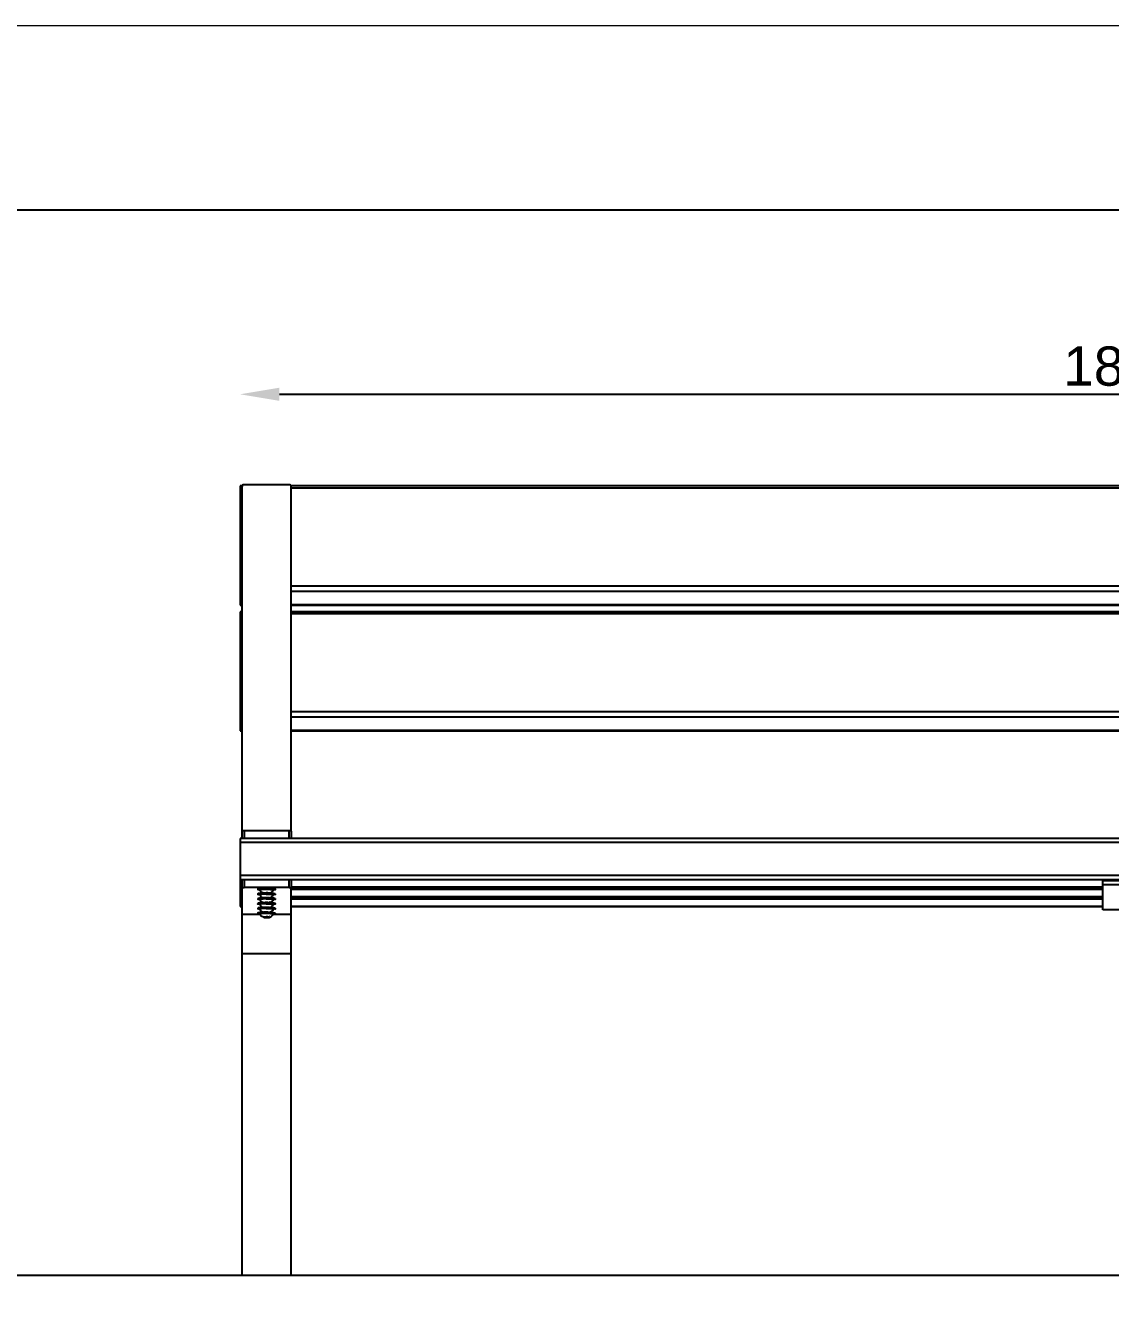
# Model space of a CAD drawing. Header units: millimetres. Extents: x -20 to 5721, y -20 to 4144.
# Drawn here: x 1559 to 2664, y 2827 to 4124 of the extents above; entities that cross this region are included whole.
import ezdxf

# ---------------------------------------------------------------- set-up
doc = ezdxf.new("R2010")
doc.units = ezdxf.units.MM
doc.linetypes.add('INCONTINUOUS', pattern=[200000.001, 200000, -0.001])
doc.layers.add('KOTY', color=3, linetype='INCONTINUOUS')
doc.layers.add('TABULKA', color=9, linetype='Continuous')
doc.layers.add('Nekreslit', color=6, linetype='Continuous', plot=False)
doc.styles.get("Standard").update_dxf_attribs({"font": 'arial.ttf'})
doc.dimstyles.new('PROFI_CSN', dxfattribs={"dimscale": 0, "dimtxt": 3.5, "dimasz": 3, "dimexe": 1, "dimexo": 0, "dimgap": 1.5, "dimtad": 1, "dimlfac": -1, "dimdsep": 46, "dimtxsty": 'Standard', "dimcen": 0, "dimdle": 1, "dimclrd": 256, "dimclre": 256, "dimclrt": 256, "dimadec": 0, "dimazin": 0, "dimtfac": 0.6, "dimtmove": 0, "dimatfit": 1, "dimfxl": 1, "dimtolj": 1, "dimarcsym": 0})

# ---------------------------------------------------------------- blocks, each defined once
blk = doc.blocks.new('*D17')
at = {"layer": 'DEFPOINTS', "color": 0, "transparency": 16777216}
for p in [(1541.8, 3656.3), (1781.7, 3656.3), (1779.7, 2852)]:
    blk.add_point(p, dxfattribs=at)
at = {"layer": 'KOTY', "color": 7, "lineweight": -2, "transparency": 16777216}
blk.add_line((1541.8, 2892), (1541.8, 3616.3), dxfattribs=at)
at = {"layer": 'KOTY', "color": 7, "transparency": 16777216}
for points in [[(1535.1, 3616.3), (1548.4, 3616.3), (1541.8, 3656.3)], [(1535.1, 2892), (1548.4, 2892), (1541.8, 2852)]]:
    blk.add_solid(points, dxfattribs=at)
at = {"layer": 'KOTY', "color": 7, "lineweight": 13, "transparency": 16777216, "insert": (1513.3, 3266.9), "char_height": 40, "attachment_point": 5, "rotation": 90}
blk.add_mtext('\\A1;798', dxfattribs=at)
blk = doc.blocks.new('*D18')
at = {"layer": 'DEFPOINTS', "color": 0, "transparency": 16777216}
for p in [(3577.7, 3748.3), (1777.7, 3652.7), (3577.7, 3652.7)]:
    blk.add_point(p, dxfattribs=at)
at = {"layer": 'KOTY', "color": 7, "lineweight": -2, "transparency": 16777216}
blk.add_line((1817.7, 3748.3), (3537.7, 3748.3), dxfattribs=at)
at = {"layer": 'KOTY', "color": 7, "transparency": 16777216}
for points in [[(1817.7, 3755), (1817.7, 3741.6), (1777.7, 3748.3)], [(3537.7, 3755), (3537.7, 3741.6), (3577.7, 3748.3)]]:
    blk.add_solid(points, dxfattribs=at)
at = {"layer": 'KOTY', "color": 7, "lineweight": 13, "transparency": 16777216, "insert": (2677.7, 3776.7), "char_height": 40, "attachment_point": 5}
blk.add_mtext('\\A1;1800', dxfattribs=at)

msp = doc.modelspace()

# ---------------------------------------------------------------- linework, layer by layer
for p, q in [((1827.7, 3656.3), (1781.7, 3656.3)), ((1779.8, 3655), (1777.7, 3655)), ((1777.7, 3655), (1777.7, 3652.7)), ((1777.7, 3652.7), (1777.7, 3553.1)), ((1779.7, 3652.7), (1777.7, 3652.7)), ((1779.7, 3303.9), (1779.7, 3654.5)), ((3525.8, 3655), (1829.6, 3655)), ((1829.7, 3303.9), (1829.7, 3654.5)), ((3525.7, 3652.7), (1829.7, 3652.7)), ((1777.7, 3553.1), (1777.7, 3547.8)), ((1779.7, 3553.1), (1777.7, 3553.1)), ((3525.7, 3553.1), (1829.7, 3553.1)), ((1777.7, 3547.8), (1777.7, 3534)), ((1779.7, 3547.8), (1777.7, 3547.8)), ((3525.7, 3547.8), (1829.7, 3547.8)), ((1777.7, 3534), (1777.7, 3533.6)), ((1779.7, 3534), (1777.7, 3534)), ((1777.7, 3533.6), (1779.7, 3533.6)), ((1779.7, 3527.1), (1777.7, 3527.1)), ((1777.7, 3527.1), (1777.7, 3524.8)), ((3525.7, 3534), (1829.7, 3534)), ((1829.7, 3533.6), (3525.7, 3533.6)), ((3525.7, 3527.1), (1829.7, 3527.1)), ((1777.7, 3524.8), (1777.7, 3425.2)), ((1779.7, 3524.8), (1777.7, 3524.8)), ((3525.7, 3524.8), (1829.7, 3524.8)), ((1777.7, 3425.2), (1777.7, 3419.9)), ((1779.7, 3425.2), (1777.7, 3425.2)), ((3525.7, 3425.2), (1829.7, 3425.2)), ((1777.7, 3419.9), (1777.7, 3406.1)), ((1779.7, 3419.9), (1777.7, 3419.9)), ((3525.7, 3419.9), (1829.7, 3419.9)), ((1777.7, 3406.1), (1777.7, 3405.7)), ((1779.7, 3406.1), (1777.7, 3406.1)), ((1777.7, 3405.7), (1779.7, 3405.7)), ((3525.7, 3406.1), (1829.7, 3406.1)), ((1829.7, 3405.7), (3525.7, 3405.7)), ((3577.7, 3296.2), (1777.7, 3296.2)), ((1777.7, 3296.2), (1777.7, 3292.4)), ((1779.7, 3296.2), (1779.7, 3303.9)), ((1827.7, 3304.1), (1781.7, 3304.1)), ((1781.7, 3304.1), (1781.7, 3296.2)), ((1827.7, 3296.2), (1827.7, 3304.1)), ((1829.7, 3303.9), (1829.7, 3296.2)), ((3577.7, 3292.4), (1777.7, 3292.4)), ((1777.7, 3292.4), (1777.7, 3258.5)), ((3577.7, 3258.5), (1777.7, 3258.5)), ((1777.7, 3258.5), (1777.7, 3254.3)), ((3577.7, 3254.3), (1777.7, 3254.3)), ((1777.7, 3254.3), (1777.7, 3246.7)), ((1779.7, 3246.1), (1779.7, 3254.1)), ((1781.7, 3254.3), (1781.7, 3246.3)), ((1827.7, 3254.3), (1781.7, 3254.3)), ((1827.7, 3246.3), (1827.7, 3254.3)), ((1829.7, 3254.1), (1829.7, 3246.1)), ((1777.7, 3246.7), (1777.7, 3246.6)), ((1777.7, 3246.7), (1777.7, 3244.5)), ((1779.7, 3246.7), (1777.7, 3246.7)), ((1777.7, 3246.6), (1779.7, 3246.6)), ((1777.7, 3244.5), (1777.7, 3236.9)), ((1779.7, 3244.5), (1777.7, 3244.5)), ((1779.7, 3218.9), (1779.7, 3246.1)), ((1827.7, 3246.3), (1781.7, 3246.3)), ((1795.8, 3244.9), (1795.8, 3244.3)), ((1797.7, 3244.3), (1797.7, 3244.1)), ((1804.9, 3240.8), (1804.9, 3240.5)), ((1804.9, 3240.5), (1804.9, 3240.8)), ((1811.7, 3244.1), (1811.7, 3244.3)), ((1813.6, 3244.3), (1813.6, 3244.9)), ((2655.7, 3246.7), (1829.7, 3246.7)), ((1829.7, 3246.6), (2655.7, 3246.6)), ((1829.7, 3218.9), (1829.7, 3246.1)), ((2655.7, 3244.5), (1829.7, 3244.5)), ((2655.7, 3249.6), (2655.7, 3253.6)), ((2655.7, 3253.6), (2699.7, 3253.6)), ((2655.7, 3223.8), (2655.7, 3249.6)), ((2655.7, 3249.6), (2699.7, 3249.6)), ((1777.7, 3236.9), (1779.7, 3236.9)), ((1777.7, 3236.9), (1777.7, 3234.7)), ((1777.7, 3236.9), (1777.7, 3236.9)), ((1779.7, 3236.9), (1777.7, 3236.9)), ((1777.7, 3234.7), (1777.7, 3227.1)), ((1779.7, 3234.7), (1777.7, 3234.7)), ((1795.8, 3240), (1795.8, 3239.4)), ((1795.8, 3235.2), (1795.8, 3234.6)), ((1795.8, 3230.3), (1795.8, 3229.7)), ((1797.7, 3239.4), (1797.7, 3239.2)), ((1797.7, 3234.6), (1797.7, 3234.4)), ((1797.7, 3229.7), (1797.7, 3229.5)), ((1802.3, 3240.6), (1802.3, 3240.8)), ((1802.3, 3240.8), (1802.3, 3240.6)), ((1802.3, 3235.7), (1802.3, 3235.9)), ((1802.3, 3235.9), (1802.3, 3235.7)), ((1802.3, 3230.8), (1802.3, 3231)), ((1802.3, 3231), (1802.3, 3230.8)), ((1804.9, 3236), (1804.9, 3235.6)), ((1804.9, 3235.6), (1804.9, 3236)), ((1804.9, 3231.1), (1804.9, 3230.7)), ((1804.9, 3230.7), (1804.9, 3231.1)), ((1811.7, 3239.2), (1811.7, 3239.4)), ((1811.7, 3234.4), (1811.7, 3234.6)), ((1811.7, 3229.5), (1811.7, 3229.7)), ((1813.6, 3239.4), (1813.6, 3240)), ((1813.6, 3234.6), (1813.6, 3235.2)), ((1813.6, 3229.7), (1813.6, 3230.3)), ((1829.7, 3236.9), (2655.7, 3236.9)), ((2655.7, 3236.9), (1829.7, 3236.9)), ((2655.7, 3234.7), (1829.7, 3234.7)), ((1777.7, 3227.1), (1779.7, 3227.1)), ((1777.7, 3227.1), (1777.7, 3227.1)), ((1779.7, 3227.1), (1777.7, 3227.1)), ((1779.7, 3179), (1779.7, 3218.9)), ((1798.2, 3218.9), (1779.7, 3218.9)), ((1795.8, 3225.4), (1795.8, 3224.8)), ((1795.8, 3220.5), (1795.8, 3219.9)), ((1797.7, 3224.8), (1797.7, 3224.6)), ((1797.7, 3219.9), (1797.7, 3219.7)), ((1802.3, 3226), (1802.3, 3226.1)), ((1802.3, 3226.1), (1802.3, 3226)), ((1802.3, 3221.1), (1802.3, 3221.2)), ((1802.3, 3221.2), (1802.3, 3221.1)), ((1802.3, 3216.2), (1802.3, 3216.3)), ((1802.3, 3216.3), (1802.3, 3216.2)), ((1804.9, 3226.2), (1804.9, 3225.9)), ((1804.9, 3225.9), (1804.9, 3226.2)), ((1804.9, 3221.3), (1804.9, 3221)), ((1804.9, 3221), (1804.9, 3221.3)), ((1804.9, 3216.4), (1804.9, 3216.1)), ((1804.9, 3216.1), (1804.9, 3216.4)), ((1807.3, 3221.1), (1807.2, 3221.2)), ((1807.3, 3216.2), (1807.3, 3216.2)), ((1829.7, 3218.9), (1811.1, 3218.9)), ((1811.7, 3224.6), (1811.7, 3224.8)), ((1811.7, 3219.7), (1811.7, 3219.9)), ((1813.6, 3224.8), (1813.6, 3225.4)), ((1813.6, 3219.9), (1813.6, 3220.5)), ((1829.7, 3227.1), (2655.7, 3227.1)), ((2655.7, 3227.1), (1829.7, 3227.1)), ((1829.7, 3179), (1829.7, 3218.9)), ((2672, 3223.8), (2655.7, 3223.8)), ((1829.7, 3179), (1779.7, 3179)), ((1779.7, 2852), (1779.7, 3179)), ((1829.7, 2852), (1829.7, 3179)), ((447.5, 2852), (3857.5, 2852))]:
    msp.add_line(p, q)
at = {"flags": 128}
for points in [[(1804.1, 3245.5), (1802.3, 3245.5), (1800.7, 3245.5), (1799.1, 3245.4), (1797.9, 3245.3), (1796.8, 3245.2), (1796.2, 3245.1), (1795.8, 3245), (1795.8, 3244.9)], [(1797.6, 3243.9), (1796.9, 3244), (1796.2, 3244.1), (1795.8, 3244.3), (1795.8, 3244.4), (1796.2, 3244.5), (1796.8, 3244.6), (1797.9, 3244.7), (1799.1, 3244.8), (1800.7, 3244.9), (1802.3, 3244.9), (1804.1, 3244.9)], [(1804.2, 3244.8), (1802.7, 3244.8), (1801.2, 3244.7), (1800, 3244.7), (1798.9, 3244.6), (1798.2, 3244.5), (1797.8, 3244.4), (1797.7, 3244.3)], [(1801.5, 3240.6), (1801.4, 3240.7), (1801.6, 3240.7), (1802.2, 3240.8), (1803, 3240.9), (1803.9, 3240.9), (1805, 3240.9), (1806, 3240.9), (1806.9, 3240.8), (1807.6, 3240.8), (1807.9, 3240.7), (1807.9, 3240.6)], [(1804.6, 3240.8), (1804.5, 3240.8), (1803.4, 3240.8), (1802.5, 3240.8), (1801.9, 3240.7), (1801.6, 3240.7), (1801.7, 3240.6), (1802.1, 3240.5), (1802.8, 3240.5), (1803.8, 3240.4), (1804.9, 3240.4), (1804.9, 3240.4)], [(1804.9, 3240.4), (1803.8, 3240.4), (1802.9, 3240.5), (1802.1, 3240.5), (1801.7, 3240.6), (1801.7, 3240.7), (1802, 3240.7), (1802.6, 3240.8), (1803.5, 3240.8), (1804.5, 3240.8), (1805.5, 3240.8), (1806.5, 3240.8), (1807.2, 3240.7), (1807.6, 3240.7), (1807.7, 3240.6), (1807.4, 3240.5), (1806.8, 3240.5), (1805.9, 3240.4), (1804.9, 3240.4)], [(1802.3, 3240.6), (1803.7, 3240.8), (1804.9, 3240.5)], [(1813.6, 3244.9), (1813.6, 3244.9), (1813.4, 3245.1), (1812.8, 3245.2), (1811.9, 3245.3), (1810.7, 3245.4), (1809.3, 3245.5), (1807.7, 3245.5), (1805.9, 3245.5), (1804.1, 3245.5)], [(1804.1, 3244.9), (1805.9, 3244.9), (1807.7, 3244.9), (1809.3, 3244.9), (1810.7, 3244.8), (1811.9, 3244.7), (1812.8, 3244.6), (1813.4, 3244.5), (1813.6, 3244.3), (1813.4, 3244.2), (1812.9, 3244.1), (1812, 3244), (1811.7, 3243.9)], [(1811.7, 3244.3), (1811.7, 3244.4), (1811.4, 3244.5), (1810.8, 3244.6), (1809.9, 3244.6), (1808.7, 3244.7), (1807.3, 3244.8), (1805.8, 3244.8), (1804.2, 3244.8)], [(1804.2, 3244.6), (1805.8, 3244.6), (1807.3, 3244.6), (1808.7, 3244.5), (1809.9, 3244.4), (1810.8, 3244.4), (1811.4, 3244.3), (1811.7, 3244.2), (1811.7, 3244.1)], [(1804.9, 3240.5), (1806.1, 3240.8), (1807.3, 3240.6)], [(1801.2, 3240.6), (1800.7, 3240.6), (1799.1, 3240.5), (1797.9, 3240.4), (1796.8, 3240.3), (1796.2, 3240.2), (1795.8, 3240.1), (1795.8, 3240)], [(1797.6, 3239.1), (1796.9, 3239.1), (1796.2, 3239.2), (1795.8, 3239.4), (1795.8, 3239.5), (1796.2, 3239.6), (1796.8, 3239.7), (1797.9, 3239.8), (1799.1, 3239.9), (1800.7, 3240), (1802.3, 3240), (1804.1, 3240.1)], [(1801.2, 3235.7), (1800.7, 3235.7), (1799.1, 3235.6), (1797.9, 3235.6), (1796.8, 3235.4), (1796.2, 3235.3), (1795.8, 3235.2), (1795.8, 3235.2)], [(1797.6, 3234.2), (1796.9, 3234.2), (1796.2, 3234.4), (1795.8, 3234.5), (1795.8, 3234.6), (1796.2, 3234.7), (1796.8, 3234.8), (1797.9, 3235), (1799.1, 3235), (1800.7, 3235.1), (1802.3, 3235.2), (1804.1, 3235.2)], [(1801.3, 3230.8), (1800.7, 3230.8), (1799.1, 3230.8), (1797.9, 3230.7), (1796.8, 3230.6), (1796.2, 3230.4), (1795.8, 3230.3), (1795.8, 3230.3)], [(1797.6, 3229.3), (1796.9, 3229.4), (1796.2, 3229.5), (1795.8, 3229.6), (1795.8, 3229.7), (1796.2, 3229.9), (1796.8, 3230), (1797.9, 3230.1), (1799.1, 3230.2), (1800.7, 3230.2), (1802.3, 3230.3), (1804.1, 3230.3)], [(1804.2, 3239.9), (1802.7, 3239.9), (1801.2, 3239.9), (1800, 3239.8), (1798.9, 3239.7), (1798.2, 3239.6), (1797.8, 3239.5), (1797.7, 3239.4)], [(1804.2, 3235), (1802.7, 3235), (1801.2, 3235), (1800, 3234.9), (1798.9, 3234.8), (1798.2, 3234.7), (1797.8, 3234.6), (1797.7, 3234.6)], [(1804.2, 3230.2), (1802.7, 3230.1), (1801.2, 3230.1), (1800, 3230), (1798.9, 3230), (1798.2, 3229.9), (1797.8, 3229.8), (1797.7, 3229.7)], [(1801.5, 3235.7), (1801.4, 3235.8), (1801.6, 3235.9), (1802.2, 3235.9), (1803, 3236), (1803.9, 3236), (1805, 3236), (1806, 3236), (1806.9, 3235.9), (1807.6, 3235.9), (1807.9, 3235.8), (1807.9, 3235.7)], [(1801.5, 3230.9), (1801.4, 3230.9), (1801.6, 3231), (1802.2, 3231), (1803, 3231.1), (1803.9, 3231.1), (1805, 3231.1), (1806, 3231.1), (1806.9, 3231.1), (1807.6, 3231), (1807.9, 3230.9), (1807.9, 3230.9)], [(1804.6, 3236), (1804.5, 3236), (1803.4, 3235.9), (1802.5, 3235.9), (1801.9, 3235.8), (1801.6, 3235.8), (1801.7, 3235.7), (1802.1, 3235.6), (1802.8, 3235.6), (1803.8, 3235.5), (1804.9, 3235.5), (1804.9, 3235.5)], [(1804.6, 3231.1), (1804.5, 3231.1), (1803.4, 3231.1), (1802.5, 3231), (1801.9, 3231), (1801.6, 3230.9), (1801.7, 3230.8), (1802.1, 3230.7), (1802.8, 3230.7), (1803.8, 3230.7), (1804.9, 3230.6), (1804.9, 3230.6)], [(1804.9, 3235.5), (1803.8, 3235.5), (1802.9, 3235.6), (1802.1, 3235.6), (1801.7, 3235.7), (1801.7, 3235.8), (1802, 3235.8), (1802.6, 3235.9), (1803.5, 3235.9), (1804.5, 3236), (1805.5, 3235.9), (1806.5, 3235.9), (1807.2, 3235.9), (1807.6, 3235.8), (1807.7, 3235.7), (1807.4, 3235.7), (1806.8, 3235.6), (1805.9, 3235.6), (1804.9, 3235.5)], [(1804.9, 3230.7), (1803.8, 3230.7), (1802.9, 3230.7), (1802.1, 3230.7), (1801.7, 3230.8), (1801.7, 3230.9), (1802, 3231), (1802.6, 3231), (1803.5, 3231.1), (1804.5, 3231.1), (1805.5, 3231.1), (1806.5, 3231), (1807.2, 3231), (1807.6, 3230.9), (1807.7, 3230.8), (1807.4, 3230.8), (1806.8, 3230.7), (1805.9, 3230.7), (1804.9, 3230.7)], [(1802.3, 3235.7), (1803.7, 3235.9), (1804.9, 3235.6)], [(1802.3, 3230.8), (1803.7, 3231), (1804.9, 3230.7)], [(1804.1, 3240.1), (1805.9, 3240.1), (1807.7, 3240), (1809.3, 3240), (1810.7, 3239.9), (1811.9, 3239.8), (1812.8, 3239.7), (1813.4, 3239.6), (1813.6, 3239.4), (1813.4, 3239.3), (1812.9, 3239.2), (1812, 3239.1), (1811.7, 3239.1)], [(1804.1, 3235.2), (1805.9, 3235.2), (1807.7, 3235.1), (1809.3, 3235.1), (1810.7, 3235), (1811.9, 3234.9), (1812.8, 3234.8), (1813.4, 3234.7), (1813.6, 3234.6), (1813.4, 3234.4), (1812.9, 3234.3), (1812, 3234.2), (1811.7, 3234.2)], [(1804.1, 3230.3), (1805.9, 3230.3), (1807.7, 3230.3), (1809.3, 3230.2), (1810.7, 3230.1), (1811.9, 3230), (1812.8, 3229.9), (1813.4, 3229.8), (1813.6, 3229.7), (1813.4, 3229.6), (1812.9, 3229.4), (1812, 3229.3), (1811.7, 3229.3)], [(1811.7, 3239.4), (1811.7, 3239.5), (1811.4, 3239.6), (1810.8, 3239.7), (1809.9, 3239.8), (1808.7, 3239.8), (1807.3, 3239.9), (1805.8, 3239.9), (1804.2, 3239.9)], [(1804.2, 3239.7), (1805.8, 3239.7), (1807.3, 3239.7), (1808.7, 3239.6), (1809.9, 3239.6), (1810.8, 3239.5), (1811.4, 3239.4), (1811.7, 3239.3), (1811.7, 3239.2)], [(1811.7, 3234.6), (1811.7, 3234.6), (1811.4, 3234.7), (1810.8, 3234.8), (1809.9, 3234.9), (1808.7, 3235), (1807.3, 3235), (1805.8, 3235), (1804.2, 3235)], [(1804.2, 3234.8), (1805.8, 3234.8), (1807.3, 3234.8), (1808.7, 3234.8), (1809.9, 3234.7), (1810.8, 3234.6), (1811.4, 3234.5), (1811.7, 3234.4), (1811.7, 3234.3)], [(1811.7, 3229.7), (1811.7, 3229.7), (1811.4, 3229.8), (1810.8, 3229.9), (1809.9, 3230), (1808.7, 3230.1), (1807.3, 3230.1), (1805.8, 3230.2), (1804.2, 3230.2)], [(1804.2, 3230), (1805.8, 3230), (1807.3, 3229.9), (1808.7, 3229.9), (1809.9, 3229.8), (1810.8, 3229.7), (1811.4, 3229.6), (1811.7, 3229.5), (1811.7, 3229.5)], [(1804.9, 3240.4), (1805.9, 3240.4), (1806.8, 3240.5), (1807.5, 3240.5), (1807.8, 3240.6), (1807.7, 3240.7), (1807.5, 3240.7)], [(1804.9, 3235.6), (1806.1, 3235.9), (1807.3, 3235.7)], [(1804.9, 3235.5), (1805.9, 3235.5), (1806.8, 3235.6), (1807.5, 3235.7), (1807.8, 3235.7), (1807.7, 3235.8), (1807.5, 3235.8)], [(1804.9, 3230.7), (1806.1, 3231), (1807.3, 3230.9)], [(1804.9, 3230.6), (1805.9, 3230.7), (1806.8, 3230.7), (1807.5, 3230.8), (1807.8, 3230.8), (1807.7, 3230.9), (1807.5, 3230.9)], [(1801.3, 3226), (1800.7, 3225.9), (1799.1, 3225.9), (1797.9, 3225.8), (1796.8, 3225.7), (1796.2, 3225.6), (1795.8, 3225.4), (1795.8, 3225.4)], [(1797.6, 3224.4), (1796.9, 3224.5), (1796.2, 3224.6), (1795.8, 3224.7), (1795.8, 3224.8), (1796.2, 3225), (1796.8, 3225.1), (1797.9, 3225.2), (1799.1, 3225.3), (1800.7, 3225.3), (1802.3, 3225.4), (1804.1, 3225.4)], [(1801.2, 3221.1), (1800.7, 3221.1), (1799.1, 3221), (1797.9, 3220.9), (1796.8, 3220.8), (1796.2, 3220.7), (1795.8, 3220.6), (1795.8, 3220.5)], [(1797.6, 3219.5), (1796.9, 3219.6), (1796.2, 3219.7), (1795.8, 3219.8), (1795.8, 3220), (1796.2, 3220.1), (1796.8, 3220.2), (1797.9, 3220.3), (1799.1, 3220.4), (1800.7, 3220.5), (1802.3, 3220.5), (1804.1, 3220.5)], [(1804.2, 3225.3), (1802.7, 3225.3), (1801.2, 3225.2), (1800, 3225.2), (1798.9, 3225.1), (1798.2, 3225), (1797.8, 3224.9), (1797.7, 3224.8)], [(1804.2, 3220.4), (1802.7, 3220.4), (1801.2, 3220.3), (1800, 3220.3), (1798.9, 3220.2), (1798.2, 3220.1), (1797.8, 3220), (1797.7, 3219.9)], [(1801.5, 3226), (1801.4, 3226), (1801.6, 3226.1), (1802.2, 3226.2), (1803, 3226.2), (1803.9, 3226.2), (1805, 3226.2), (1806, 3226.2), (1806.9, 3226.2), (1807.6, 3226.1), (1807.9, 3226), (1807.9, 3226)], [(1801.5, 3221.1), (1801.4, 3221.1), (1801.6, 3221.2), (1802.2, 3221.3), (1803, 3221.3), (1803.9, 3221.3), (1805, 3221.4), (1806, 3221.3), (1806.9, 3221.3), (1807.6, 3221.2), (1807.9, 3221.2), (1807.9, 3221.1)], [(1801.5, 3216.2), (1801.4, 3216.2), (1801.6, 3216.3), (1802.2, 3216.4), (1803, 3216.4), (1803.9, 3216.5), (1805, 3216.5), (1806, 3216.4), (1806.9, 3216.4), (1807.6, 3216.3), (1807.9, 3216.3), (1807.9, 3216.2)], [(1804.6, 3226.2), (1804.5, 3226.2), (1803.4, 3226.2), (1802.5, 3226.1), (1801.9, 3226.1), (1801.6, 3226), (1801.7, 3225.9), (1802.1, 3225.9), (1802.8, 3225.8), (1803.8, 3225.8), (1804.9, 3225.8), (1804.9, 3225.8)], [(1804.6, 3221.3), (1804.5, 3221.3), (1803.4, 3221.3), (1802.5, 3221.3), (1801.9, 3221.2), (1801.6, 3221.1), (1801.7, 3221), (1802.1, 3221), (1802.8, 3220.9), (1803.8, 3220.9), (1804.9, 3220.9)], [(1804.6, 3216.4), (1804.5, 3216.4), (1803.4, 3216.4), (1802.5, 3216.4), (1801.9, 3216.3), (1801.6, 3216.2), (1801.7, 3216.2), (1802.1, 3216.1), (1802.8, 3216), (1803.8, 3216), (1804.9, 3216), (1804.9, 3216)], [(1804.9, 3225.8), (1803.8, 3225.8), (1802.9, 3225.8), (1802.1, 3225.9), (1801.7, 3225.9), (1801.7, 3226), (1802, 3226.1), (1802.6, 3226.1), (1803.5, 3226.2), (1804.5, 3226.2), (1805.5, 3226.2), (1806.5, 3226.2), (1807.2, 3226.1), (1807.6, 3226), (1807.7, 3226), (1807.4, 3225.9), (1806.8, 3225.8), (1805.9, 3225.8), (1804.9, 3225.8)], [(1804.9, 3220.9), (1803.8, 3220.9), (1802.9, 3220.9), (1802.1, 3221), (1801.7, 3221), (1801.7, 3221.1), (1802, 3221.2), (1802.6, 3221.3), (1803.5, 3221.3), (1804.5, 3221.3), (1805.5, 3221.3), (1806.5, 3221.3), (1807.2, 3221.2), (1807.6, 3221.1), (1807.7, 3221.1), (1807.4, 3221), (1806.8, 3220.9), (1805.9, 3220.9), (1804.9, 3220.9)], [(1804.9, 3216), (1803.8, 3216), (1802.9, 3216), (1802.1, 3216.1), (1801.7, 3216.2), (1801.7, 3216.2), (1802, 3216.3), (1802.6, 3216.4), (1803.5, 3216.4), (1804.5, 3216.4), (1805.5, 3216.4), (1806.5, 3216.4), (1807.2, 3216.3), (1807.6, 3216.3), (1807.7, 3216.2), (1807.4, 3216.1), (1806.8, 3216.1), (1805.9, 3216), (1804.9, 3216)], [(1802.3, 3226), (1803.7, 3226.1), (1804.9, 3225.9)], [(1802.3, 3221.1), (1803.7, 3221.2), (1804.9, 3221)], [(1802.3, 3216.2), (1803.7, 3216.4), (1804.9, 3216.1)], [(1804.1, 3225.4), (1805.9, 3225.4), (1807.7, 3225.4), (1809.3, 3225.3), (1810.7, 3225.2), (1811.9, 3225.1), (1812.8, 3225), (1813.4, 3224.9), (1813.6, 3224.8), (1813.4, 3224.7), (1812.9, 3224.6), (1812, 3224.4), (1811.7, 3224.4)], [(1804.1, 3220.5), (1805.9, 3220.5), (1807.7, 3220.5), (1809.3, 3220.4), (1810.7, 3220.4), (1811.9, 3220.3), (1812.8, 3220.2), (1813.4, 3220), (1813.6, 3219.9), (1813.4, 3219.8), (1812.9, 3219.7), (1812, 3219.6), (1811.7, 3219.5)], [(1811.7, 3224.8), (1811.7, 3224.8), (1811.4, 3224.9), (1810.8, 3225), (1809.9, 3225.1), (1808.7, 3225.2), (1807.3, 3225.2), (1805.8, 3225.3), (1804.2, 3225.3)], [(1804.2, 3225.1), (1805.8, 3225.1), (1807.3, 3225), (1808.7, 3225), (1809.9, 3224.9), (1810.8, 3224.8), (1811.4, 3224.7), (1811.7, 3224.6), (1811.7, 3224.6)], [(1811.7, 3219.9), (1811.7, 3219.9), (1811.4, 3220), (1810.8, 3220.1), (1809.9, 3220.2), (1808.7, 3220.3), (1807.3, 3220.4), (1805.8, 3220.4), (1804.2, 3220.4)], [(1804.2, 3220.2), (1805.8, 3220.2), (1807.3, 3220.2), (1808.7, 3220.1), (1809.9, 3220), (1810.8, 3219.9), (1811.4, 3219.8), (1811.7, 3219.7), (1811.7, 3219.7)], [(1804.9, 3225.9), (1806.1, 3226.1), (1807.3, 3226)], [(1804.9, 3225.8), (1805.9, 3225.8), (1806.8, 3225.8), (1807.5, 3225.9), (1807.8, 3226), (1807.7, 3226), (1807.5, 3226.1)], [(1804.9, 3221), (1806.1, 3221.3), (1807.3, 3221.1)], [(1804.9, 3220.9), (1805.9, 3220.9), (1806.8, 3220.9), (1807.5, 3221), (1807.8, 3221.1), (1807.7, 3221.1), (1807.5, 3221.2)], [(1804.9, 3216.1), (1806.1, 3216.4), (1807.3, 3216.2)], [(1804.9, 3216), (1805.9, 3216), (1806.8, 3216.1), (1807.5, 3216.1), (1807.8, 3216.2), (1807.7, 3216.3), (1807.5, 3216.3)]]:
    msp.add_lwpolyline(points, dxfattribs=at)
for centre, radius, start, end in [((1781.6, 3654.4), 1.92, 87.5301, 177.2962), ((1827.8, 3654.4), 1.92, 2.7038, 92.4699), ((1781.2, 3296.8), 7.29, 86.086, 101.8946), ((1828.2, 3296.8), 7.29, 78.1054, 93.914), ((1781.2, 3247), 7.29, 86.086, 101.8946), ((1828.2, 3247), 7.29, 78.1054, 93.914), ((1781.2, 3239), 7.29, 86.086, 101.8946), ((1802.8, 3220.1), 24.5, 86.7023, 102.1075), ((1804.2, 3247.4), 7.29, 207.163, 248.6056), ((1805.1, 3222.6), 18.3, 82.2576, 92.805), ((1805.5, 3247), 6.85, 290.1672, 334.436), ((1828.2, 3239), 7.29, 78.1054, 93.914), ((1802.8, 3215.2), 24.5, 86.7023, 102.1075), ((1804.2, 3242.5), 7.29, 207.163, 248.6056), ((1802.8, 3210.3), 24.5, 86.7023, 102.1075), ((1804.2, 3237.6), 7.29, 207.163, 248.6056), ((1802.8, 3205.5), 24.5, 86.7023, 102.1075), ((1804.2, 3232.7), 7.29, 207.163, 248.6056), ((1804.2, 3258.1), 17.7, 261.759, 272.3151), ((1804.2, 3253.2), 17.7, 261.759, 272.3151), ((1804.2, 3248.4), 17.7, 261.759, 272.3151), ((1805.1, 3217.7), 18.3, 82.2576, 92.805), ((1805.1, 3212.8), 18.3, 82.2576, 92.805), ((1805.4, 3255.9), 15.5, 268.0632, 278.6666), ((1805.4, 3251.1), 15.5, 268.0632, 278.6666), ((1805.4, 3246.2), 15.5, 268.0632, 278.6666), ((1807.7, 3231.2), 0.346, 116.9624, 229.9109), ((1808.7, 3221.5), 19.2, 75.4074, 93.3588), ((1808.7, 3216.6), 19.2, 75.4074, 93.3588), ((1805.5, 3242.2), 6.85, 290.1672, 334.436), ((1805.5, 3237.3), 6.85, 290.1672, 334.436), ((1805.5, 3232.4), 6.85, 290.1672, 334.436), ((1809, 3212.8), 18.1, 75.2635, 92.8021), ((1802.8, 3200.6), 24.5, 86.7023, 102.1075), ((1804.2, 3227.9), 7.29, 207.163, 248.6056), ((1802.8, 3195.7), 24.5, 86.7023, 102.1075), ((1804.2, 3223), 7.29, 207.163, 248.6056), ((1804.2, 3243.5), 17.7, 261.759, 272.3151), ((1804.2, 3238.6), 17.7, 261.759, 272.3151), ((1804.2, 3233.7), 17.7, 261.759, 272.3151), ((1805.1, 3207.9), 18.3, 82.2576, 92.805), ((1805.1, 3203), 18.3, 82.2576, 92.805), ((1805.1, 3198.2), 18.3, 82.2576, 92.805), ((1805.4, 3241.3), 15.5, 268.0632, 278.6666), ((1805.4, 3236.4), 15.5, 268.0632, 278.6666), ((1805.4, 3231.5), 15.5, 268.0632, 278.6666), ((1807.7, 3216.6), 0.346, 116.9624, 229.9109), ((1808.7, 3201.9), 19.2, 75.4074, 93.3588), ((1805.5, 3227.5), 6.85, 290.1672, 334.436), ((1805.5, 3222.6), 6.85, 290.1672, 334.436), ((1808.9, 3207.7), 18.2, 75.2852, 92.8832)]:
    msp.add_arc(centre, radius, start, end)
at = {"layer": 'Nekreslit'}
msp.add_lwpolyline([(250.7, 335.7), (4290.7, 335.7), (4290.7, 3935.7), (250.7, 3935.7)], close=True, dxfattribs=at)
at = {"layer": 'TABULKA', "color": 4, "lineweight": 15}
msp.add_lwpolyline([(5700.6, -0.1), (0, -0.1), (0, 4123.5), (5700.6, 4123.5)], close=True, dxfattribs=at)

# ---------------------------------------------------------------- dimensions: what is measured, and where the dimension line sits
at = {"layer": 'KOTY', "lineweight": 13}
dim = msp.add_linear_dim(base=(3577.7, 3748.3), p1=(1777.7, 3652.7), p2=(3577.7, 3652.7), dimstyle='PROFI_CSN', override={"dimscale": 1, "dimtxt": 40, "dimasz": 40, "dimgap": 8, "dimdec": 0, "dimlfac": 1, "dimse1": 1, "dimse2": 1, "dimclrd": 7, "dimclre": 3, "dimclrt": 7, "dimtdec": 0}, dxfattribs=at)
dim.commit()
dim.dimension.update_dxf_attribs({"geometry": '*D18', "text_midpoint": (2677.7, 3776.7)})
dim = msp.add_linear_dim(base=(1541.8, 3656.3), p1=(1779.7, 2852), p2=(1781.7, 3656.3), angle=90, text='798', dimstyle='PROFI_CSN', override={"dimscale": 1, "dimtxt": 40, "dimasz": 40, "dimgap": 8, "dimdec": 0, "dimlfac": 1, "dimse1": 1, "dimse2": 1, "dimclrd": 7, "dimclre": 3, "dimclrt": 7, "dimtdec": 0}, dxfattribs=at)
dim.commit()
dim.dimension.update_dxf_attribs({"geometry": '*D17', "text_midpoint": (1541.8, 3266.9), "dimtype": 160})

doc.saveas('drawing.dxf')
